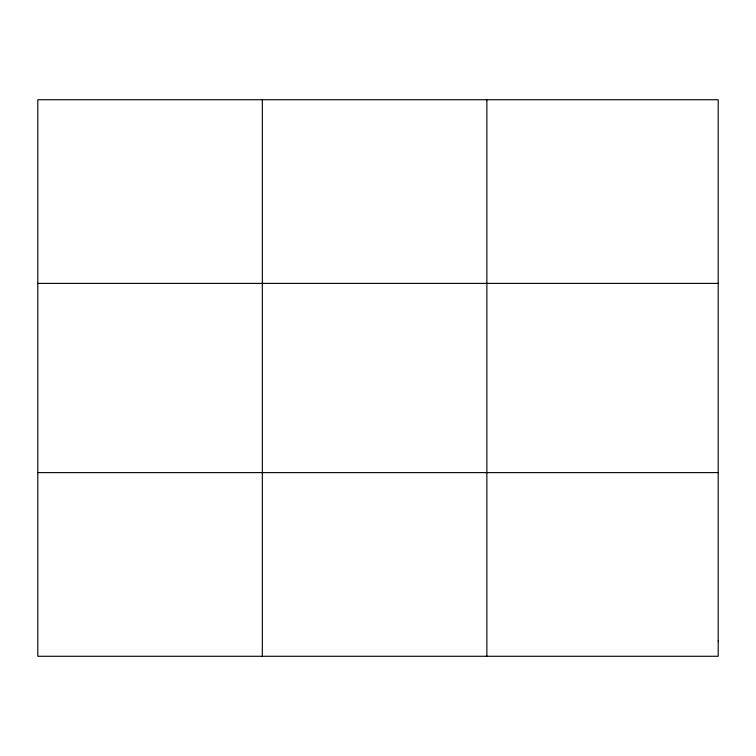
<?xml version="1.0" encoding="UTF-8"?>
<svg xmlns="http://www.w3.org/2000/svg" width="756" height="756" viewBox="0 0 756 756"><rect width="100%" height="100%" fill="white"/><g stroke="black" fill="none" stroke-linecap="round" stroke-linejoin="round"><path stroke-width="1.13" d="M262.332 99.726L262.332 656.274M486.864 99.726L486.864 656.274M37.8 283.387L718.2 283.387M37.8 472.613L718.2 472.613M718.2 640.975L718.2 656.274L37.8 656.274L37.8 99.726L718.2 99.726L718.2 640.975"/></g></svg>
